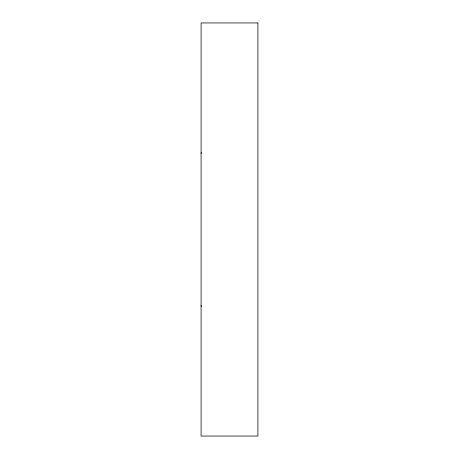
<?xml version="1.0" encoding="UTF-8"?>
<svg xmlns="http://www.w3.org/2000/svg" width="459" height="459" viewBox="0 0 459 459"><rect width="100%" height="100%" fill="white"/><g stroke="black" fill="none" stroke-linecap="round" stroke-linejoin="round"><path stroke-width="0.69" d="M201.094 153.49A2.559 2.559 0 0 1 201.272 152.543M201.272 306.457A2.559 2.559 0 0 1 201.094 305.51M257.906 22.95L201.094 22.95L201.094 436.05L257.906 436.05L257.906 22.95"/></g></svg>
